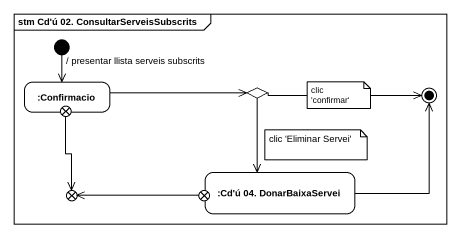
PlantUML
@startuml
mainframe stm Cd'ú 02. ConsultarServeisSubscrits
hide empty description
state ":Confirmacio" as Confirmacio
state choice1 <<choice>>
state exit1 <<choice>>
state exit2 <<choice>>
state exit3 <<choice>>
state ":Cd'ú 04. DonarBaixaServei" as Cd_ú_04_DonarBaixaServei
[*] --> Confirmacio : / presentar llista serveis subscrits
Confirmacio -right-> choice1
choice1 --> Cd_ú_04_DonarBaixaServei
exit1 --> exit2
exit3 -left-> exit2
choice1 -right-> [*]
Cd_ú_04_DonarBaixaServei -up-> [*]
note as N1
  clic 'confirmar'
end note
note as N2
  clic 'Eliminar Servei'
end note
@enduml
